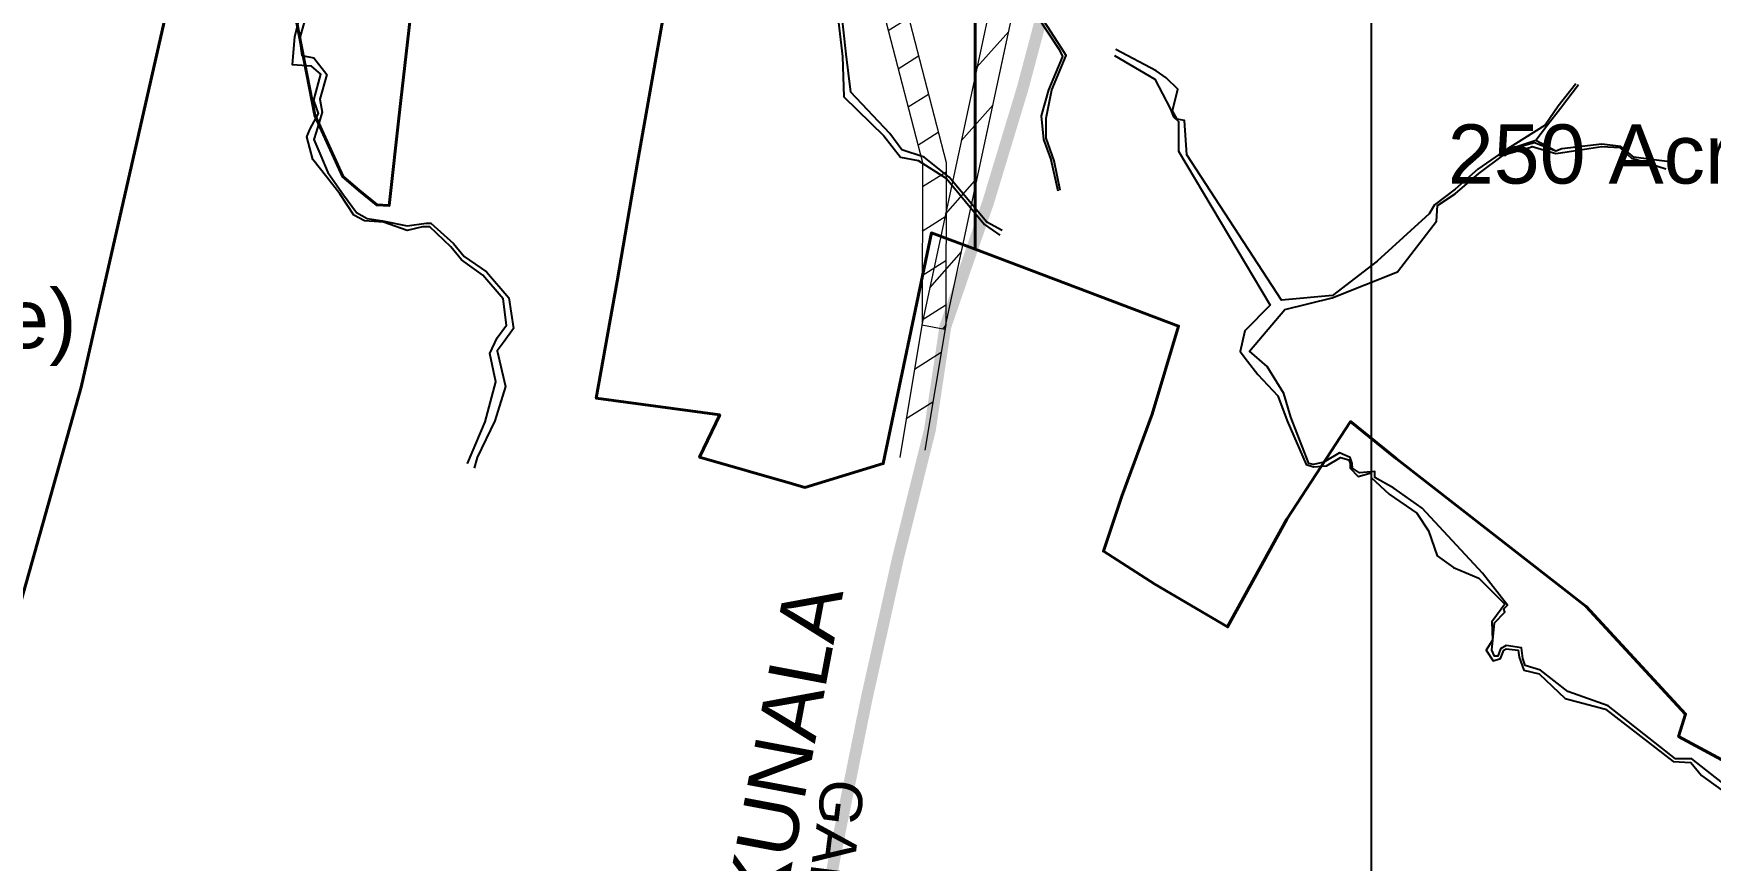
# Model space of a CAD drawing. Header units: metres. Extents: x 201400 to 215600, y 173235 to 1738400.
# Drawn here: x 206369 to 207787, y 1734777 to 1735476 of the extents above; entities that cross this region are included whole.
import ezdxf

# ---------------------------------------------------------------- set-up
doc = ezdxf.new("R2010")
doc.units = ezdxf.units.M
doc.linetypes.add('PHANTOM2', pattern=[1.25, 0.625, -0.125, 0.125, -0.125, 0.125, -0.125])
doc.layers.add('250Acres', color=7, linetype='Continuous', lineweight=25)
for name, color, linetype in [('GRID LINES', 250, 'Continuous'), ('VILLAGE BOUNDARY', 6, 'Continuous'), ('VILLAGE NAMES', 5, 'Continuous')]:
    doc.layers.add(name, color=color, linetype=linetype)
doc.layers.add('STREAM', color=7, linetype='Continuous', lineweight=0, true_color=0x3dcfff)
doc.styles.get("Standard").update_dxf_attribs({"font": 'arial.ttf', "height": 50})

msp = doc.modelspace()

# ---------------------------------------------------------------- hatches: boundary and pattern name
at = {"layer": 'STREAM'}
h = msp.add_hatch(dxfattribs=at)
h.set_pattern_fill('ANSI31', color=256, scale=250, angle=3.4425)
h.set_pattern_definition([(48.4424688, (97922.053, -41501.233), (-23.38406254, 20.7303671), [])])
h.paths.add_polyline_path([(207431.7, 1736684.6), (207119.9, 1735230), (207139.6, 1735226.6), (207451.4, 1736680.6)])
h = msp.add_hatch(dxfattribs=at)
h.set_pattern_fill('ANSI31', color=256, scale=10, angle=-12.8183)
h.set_pattern_definition([(32.1817, (199283.48, 1731503.185), (-16.91025, 26.87203), [])])
h.paths.add_polyline_path([(207122.6, 1735124.1), (207101.3, 1735118), (207120.2, 1735231.6), (207120.5, 1735367.5), (206997.8, 1735841.2), (207018, 1735841.2), (207140.5, 1735367.5), (207140.2, 1735230)])

# ---------------------------------------------------------------- linework, layer by layer
at = {"layer": '250Acres', "color": 5, "lineweight": 40, "flags": 128}
for points in [[(206902.9, 1735498.3), (206879.6, 1735367.4), (206862.4, 1735267.1), (206844.8, 1735168.1), (206949.2, 1735153.9), (206932.2, 1735118.1), (207010.8, 1735095.6), (207021, 1735092.7), (207087.4, 1735112.8), (207128.1, 1735307.9), (207165, 1735294), (207165, 1735864.5)], [(208203.2, 1735864.5), (207252, 1735864.5), (207165, 1735864.5), (207165, 1735294), (207337.1, 1735229.1), (207314.8, 1735154.6), (207289, 1735085.3), (207273.5, 1735038.6), (207317.1, 1735010.8), (207378.5, 1734974.7), (207428.5, 1735065.8), (207482.4, 1735148.3), (207521.1, 1735117.1), (207681.5, 1734992), (207765.6, 1734901), (207759.7, 1734882), (207847.1, 1734834.9)], [(206311.7, 1734830.2), (206409.4, 1735177.4), (206506.2, 1735604.4)], [(206582.4, 1735533.6), (206607, 1735407.5), (206630.6, 1735355.5), (206644.5, 1735343.8), (206659.2, 1735331.5), (206669.7, 1735331), (206678.5, 1735409.9), (206687.4, 1735488.8)]]:
    msp.add_lwpolyline(points, dxfattribs=at)
at = {"layer": 'GRID LINES', "color": 9, "linetype": 'Continuous'}
msp.add_line((207500, 1738300), (207500, 1730460), dxfattribs=at)
msp.add_line((207500, 1738300), (207500, 1730460), dxfattribs=at)
at = {"layer": 'STREAM', "color": 151, "linetype": 'Continuous', "ltscale": 50}
msp.add_lwpolyline([(207431.7, 1736684.6), (207119.9, 1735230), (207139.6, 1735226.6), (207451.4, 1736680.6)], dxfattribs=at)
at = {"layer": 'STREAM'}
for points in [[(207431.7, 1736684.6), (207431.7, 1736684.6), (207119.9, 1735230), (207139.6, 1735226.6), (207451.3, 1736680.7), (207451.3, 1736680.7), (207441.5, 1736682.6), (207431.7, 1736684.6)], [(206997.8, 1735841.2), (207120.5, 1735367.5), (207120.2, 1735231.6), (207101.3, 1735118)], [(207018, 1735841.2), (207140.5, 1735367.5), (207140.2, 1735230), (207122.6, 1735124.1)]]:
    msp.add_lwpolyline(points, dxfattribs=at)
for points, elevation in [([(207046, 1735517), (207053, 1735457), (207054, 1735423), (207087.9, 1735389.9), (207102, 1735372), (207117, 1735369), (207141, 1735354), (207173, 1735315), (207186, 1735306)], 308.1), ([(207188, 1735310), (207174.9, 1735317), (207143, 1735355), (207122, 1735372), (207103, 1735378), (207093, 1735392), (207060, 1735427), (207056, 1735459), (207050, 1735516)], 298.6), ([(206735.9, 1735113), (206751, 1735148), (206760, 1735182), (206754.9, 1735206), (206761, 1735219), (206768.9, 1735229.9), (206766, 1735252), (206749, 1735272), (206731, 1735285), (206722, 1735296), (206704, 1735313), (206698, 1735313), (206685, 1735310), (206665, 1735317), (206648.9, 1735318.1), (206640, 1735323), (206628, 1735341), (206617, 1735355), (206605.1, 1735369.9), (206600, 1735389), (206603, 1735396), (206610, 1735409), (206606, 1735420), (206612, 1735442), (206604, 1735449), (206588, 1735450), (206590, 1735474), (206597, 1735502)], 296.2), ([(206602, 1735501), (206594, 1735472), (206596, 1735458), (206606, 1735456), (206617.1, 1735441.9), (206611, 1735421), (206613, 1735410), (206608, 1735393), (206606, 1735387), (206612, 1735373), (206618, 1735359), (206631, 1735340), (206642.1, 1735325), (206651, 1735320), (206664, 1735318), (206685, 1735314), (206701, 1735316), (206705, 1735316), (206724, 1735299), (206733, 1735288), (206752, 1735275), (206771, 1735253), (206774.9, 1735227), (206767, 1735216.1), (206761, 1735208.1), (206768, 1735178), (206759.1, 1735149), (206744.1, 1735118), (206741.7, 1735109)], 301.6), ([(207217, 1735492), (207236.1, 1735462.9), (207239, 1735457), (207227, 1735429), (207221, 1735407), (207223, 1735386.9), (207229, 1735369.9), (207235, 1735343.5)], 312.9), ([(207237, 1735344), (207232, 1735368.9), (207225, 1735388), (207225, 1735405), (207230, 1735429), (207242, 1735458), (207238, 1735464), (207220, 1735492)], 296.8), ([(207752, 1735368), (207728, 1735371), (207722, 1735372), (207711, 1735381), (207695, 1735383), (207661.1, 1735379), (207656, 1735377), (207638, 1735384), (207612, 1735377), (207590.1, 1735361.9), (207571, 1735344.9), (207553.3, 1735331.5), (207549, 1735324), (207505, 1735284), (207467.1, 1735254.9), (207424, 1735251), (207344, 1735374), (207342.1, 1735403), (207335.9, 1735404), (207332, 1735411), (207336.3, 1735429.4), (207326.6, 1735439.1), (207318, 1735445), (207284, 1735463)], 308.8), ([(207752, 1735368), (207728, 1735371), (207722, 1735372), (207711, 1735381), (207695, 1735383), (207661.1, 1735379), (207656, 1735377), (207639, 1735386), (207612, 1735377), (207590.1, 1735361.9), (207571, 1735344.9), (207553.3, 1735331.5), (207549, 1735324), (207505, 1735284), (207467.1, 1735254.9), (207424, 1735251), (207344, 1735374), (207342.1, 1735403), (207335.9, 1735404), (207332, 1735411), (207336.3, 1735429.4), (207326.6, 1735439.1), (207318, 1735445), (207284, 1735463)], 308.8), ([(207283, 1735458), (207317, 1735438), (207329.9, 1735413), (207332.9, 1735406.1), (207336.9, 1735402), (207337, 1735377), (207414.5, 1735246.7), (207393, 1735225), (207389.1, 1735207.7), (207395.4, 1735199.3), (207404, 1735188), (207421, 1735170), (207429, 1735149), (207445, 1735112), (207451.1, 1735110), (207462, 1735111), (207474, 1735118), (207481, 1735116), (207482, 1735113), (207482, 1735109), (207489, 1735102), (207500, 1735105), (207500, 1735101.1), (207515, 1735087), (207538.4, 1735070.8), (207548.2, 1735056), (207555.8, 1735034.9), (207569.5, 1735024.9), (207591, 1735015.9), (207613, 1734994), (207609.9, 1734989.6), (207602, 1734979), (207602.4, 1734963.4), (207597, 1734955), (207603, 1734946), (207609.1, 1734948), (207612, 1734955), (207614, 1734956), (207624, 1734955), (207625, 1734949), (207629, 1734938), (207642, 1734935), (207664, 1734914), (207698, 1734905), (207755.1, 1734860.9), (207770, 1734860), (207779, 1734849), (207858.1, 1734792)], 305.2), ([(207672.9, 1735434), (207658, 1735415), (207647, 1735399), (207612, 1735377)], 301.5), ([(207675, 1735433), (207660, 1735413), (207649, 1735399), (207639, 1735386)], 301.4), ([(207859, 1734794), (207771, 1734863), (207757, 1734863), (207700.1, 1734907.9), (207666, 1734920), (207643, 1734938), (207630, 1734942), (207628, 1734948), (207627, 1734957), (207614, 1734958.9), (207609.1, 1734956), (207607, 1734950), (207604, 1734949.9), (207602, 1734955), (207604, 1734978), (207613, 1734987), (207612, 1734990), (207615, 1734993), (207594.1, 1735020), (207543, 1735075), (207519, 1735092), (207503, 1735101), (207503, 1735106), (207490, 1735105), (207484, 1735109), (207483.9, 1735113), (207482.1, 1735118), (207473, 1735121.9), (207459.9, 1735113.9), (207451, 1735112), (207447.1, 1735113), (207432, 1735152), (207426, 1735172), (207412, 1735195), (207397, 1735208), (207426.9, 1735243), (207467, 1735253), (207522, 1735275), (207555.1, 1735317.9), (207556, 1735331), (207571, 1735341), (207591, 1735358), (207612, 1735374), (207634, 1735380), (207636, 1735381), (207656, 1735375), (207662, 1735376), (207695, 1735381), (207710, 1735380), (207720, 1735371), (207727.1, 1735369), (207749, 1735362)], 291)]:
    msp.add_lwpolyline(points, dxfattribs=dict(at, elevation=elevation))
at = {"layer": 'STREAM', "linetype": 'Continuous', "lineweight": 25}
for points, elevation in [([(207046, 1735517), (207053, 1735457), (207054, 1735423), (207087.9, 1735389.9), (207102, 1735372), (207117, 1735369), (207141, 1735354), (207173, 1735315), (207186, 1735306)], 308.1), ([(207046, 1735517), (207053, 1735457), (207054, 1735423), (207087.9, 1735389.9), (207102, 1735372), (207117, 1735369), (207141, 1735354), (207173, 1735315), (207186, 1735306)], 308.1), ([(207188, 1735310), (207174.9, 1735317), (207143, 1735355), (207122, 1735372), (207103, 1735378), (207093, 1735392), (207060, 1735427), (207056, 1735459), (207050, 1735516)], 298.6), ([(207188, 1735310), (207174.9, 1735317), (207143, 1735355), (207122, 1735372), (207103, 1735378), (207093, 1735392), (207060, 1735427), (207056, 1735459), (207050, 1735516)], 298.6), ([(206735.9, 1735113), (206751, 1735148), (206760, 1735182), (206754.9, 1735206), (206761, 1735219), (206768.9, 1735229.9), (206766, 1735252), (206749, 1735272), (206731, 1735285), (206722, 1735296), (206704, 1735313), (206698, 1735313), (206685, 1735310), (206665, 1735317), (206648.9, 1735318.1), (206640, 1735323), (206628, 1735341), (206617, 1735355), (206605.1, 1735369.9), (206600, 1735389), (206603, 1735396), (206610, 1735409), (206606, 1735420), (206612, 1735442), (206604, 1735449), (206588, 1735450), (206590, 1735474), (206597, 1735502)], 296.2), ([(206735.9, 1735113), (206751, 1735148), (206760, 1735182), (206754.9, 1735206), (206761, 1735219), (206768.9, 1735229.9), (206766, 1735252), (206749, 1735272), (206731, 1735285), (206722, 1735296), (206704, 1735313), (206698, 1735313), (206685, 1735310), (206665, 1735317), (206648.9, 1735318.1), (206640, 1735323), (206628, 1735341), (206617, 1735355), (206605.1, 1735369.9), (206600, 1735389), (206603, 1735396), (206610, 1735409), (206606, 1735420), (206612, 1735442), (206604, 1735449), (206588, 1735450), (206590, 1735474), (206597, 1735502)], 296.2), ([(206602, 1735501), (206594, 1735472), (206596, 1735458), (206606, 1735456), (206617.1, 1735441.9), (206611, 1735421), (206613, 1735410), (206608, 1735393), (206606, 1735387), (206612, 1735373), (206618, 1735359), (206631, 1735340), (206642.1, 1735325), (206651, 1735320), (206664, 1735318), (206685, 1735314), (206701, 1735316), (206705, 1735316), (206724, 1735299), (206733, 1735288), (206752, 1735275), (206771, 1735253), (206774.9, 1735227), (206767, 1735216.1), (206761, 1735208.1), (206768, 1735178), (206759.1, 1735149), (206744.1, 1735118), (206741.7, 1735109)], 301.6), ([(206602, 1735501), (206594, 1735472), (206596, 1735458), (206606, 1735456), (206617.1, 1735441.9), (206611, 1735421), (206613, 1735410), (206608, 1735393), (206606, 1735387), (206612, 1735373), (206618, 1735359), (206631, 1735340), (206642.1, 1735325), (206651, 1735320), (206664, 1735318), (206685, 1735314), (206701, 1735316), (206705, 1735316), (206724, 1735299), (206733, 1735288), (206752, 1735275), (206771, 1735253), (206774.9, 1735227), (206767, 1735216.1), (206761, 1735208.1), (206768, 1735178), (206759.1, 1735149), (206744.1, 1735118), (206741.7, 1735109)], 301.6), ([(207217, 1735492), (207236.1, 1735462.9), (207239, 1735457), (207227, 1735429), (207221, 1735407), (207223, 1735386.9), (207229, 1735369.9), (207235, 1735343.5)], 312.9), ([(207217, 1735492), (207236.1, 1735462.9), (207239, 1735457), (207227, 1735429), (207221, 1735407), (207223, 1735386.9), (207229, 1735369.9), (207235, 1735343.5)], 312.9), ([(207237, 1735344), (207232, 1735368.9), (207225, 1735388), (207225, 1735405), (207230, 1735429), (207242, 1735458), (207238, 1735464), (207220, 1735492)], 296.8), ([(207237, 1735344), (207232, 1735368.9), (207225, 1735388), (207225, 1735405), (207230, 1735429), (207242, 1735458), (207238, 1735464), (207220, 1735492)], 296.8), ([(207752, 1735368), (207728, 1735371), (207722, 1735372), (207711, 1735381), (207695, 1735383), (207661.1, 1735379), (207656, 1735377), (207638, 1735384), (207612, 1735377), (207590.1, 1735361.9), (207571, 1735344.9), (207553.3, 1735331.5), (207549, 1735324), (207505, 1735284), (207467.1, 1735254.9), (207424, 1735251), (207344, 1735374), (207342.1, 1735403), (207335.9, 1735404), (207332, 1735411), (207336.3, 1735429.4), (207326.6, 1735439.1), (207318, 1735445), (207284, 1735463)], 308.8), ([(207752, 1735368), (207728, 1735371), (207722, 1735372), (207711, 1735381), (207695, 1735383), (207661.1, 1735379), (207656, 1735377), (207639, 1735386), (207612, 1735377), (207590.1, 1735361.9), (207571, 1735344.9), (207553.3, 1735331.5), (207549, 1735324), (207505, 1735284), (207467.1, 1735254.9), (207424, 1735251), (207344, 1735374), (207342.1, 1735403), (207335.9, 1735404), (207332, 1735411), (207336.3, 1735429.4), (207326.6, 1735439.1), (207318, 1735445), (207284, 1735463)], 308.8), ([(207752, 1735368), (207728, 1735371), (207722, 1735372), (207711, 1735381), (207695, 1735383), (207661.1, 1735379), (207656, 1735377), (207638, 1735384), (207612, 1735377), (207590.1, 1735361.9), (207571, 1735344.9), (207553.3, 1735331.5), (207549, 1735324), (207505, 1735284), (207467.1, 1735254.9), (207424, 1735251), (207344, 1735374), (207342.1, 1735403), (207335.9, 1735404), (207332, 1735411), (207336.3, 1735429.4), (207326.6, 1735439.1), (207318, 1735445), (207284, 1735463)], 308.8), ([(207752, 1735368), (207728, 1735371), (207722, 1735372), (207711, 1735381), (207695, 1735383), (207661.1, 1735379), (207656, 1735377), (207639, 1735386), (207612, 1735377), (207590.1, 1735361.9), (207571, 1735344.9), (207553.3, 1735331.5), (207549, 1735324), (207505, 1735284), (207467.1, 1735254.9), (207424, 1735251), (207344, 1735374), (207342.1, 1735403), (207335.9, 1735404), (207332, 1735411), (207336.3, 1735429.4), (207326.6, 1735439.1), (207318, 1735445), (207284, 1735463)], 308.8), ([(207283, 1735458), (207317, 1735438), (207329.9, 1735413), (207332.9, 1735406.1), (207336.9, 1735402), (207337, 1735377), (207414.5, 1735246.7), (207393, 1735225), (207389.1, 1735207.7), (207395.4, 1735199.3), (207404, 1735188), (207421, 1735170), (207429, 1735149), (207445, 1735112), (207451.1, 1735110), (207462, 1735111), (207474, 1735118), (207481, 1735116), (207482, 1735113), (207482, 1735109), (207489, 1735102), (207500, 1735105), (207500, 1735101.1), (207515, 1735087), (207538.4, 1735070.8), (207548.2, 1735056), (207555.8, 1735034.9), (207569.5, 1735024.9), (207591, 1735015.9), (207613, 1734994), (207609.9, 1734989.6), (207602, 1734979), (207602.4, 1734963.4), (207597, 1734955), (207603, 1734946), (207609.1, 1734948), (207612, 1734955), (207614, 1734956), (207624, 1734955), (207625, 1734949), (207629, 1734938), (207642, 1734935), (207664, 1734914), (207698, 1734905), (207755.1, 1734860.9), (207770, 1734860), (207779, 1734849), (207858.1, 1734792)], 305.2), ([(207283, 1735458), (207317, 1735438), (207329.9, 1735413), (207332.9, 1735406.1), (207336.9, 1735402), (207337, 1735377), (207414.5, 1735246.7), (207393, 1735225), (207389.1, 1735207.7), (207395.4, 1735199.3), (207404, 1735188), (207421, 1735170), (207429, 1735149), (207445, 1735112), (207451.1, 1735110), (207462, 1735111), (207474, 1735118), (207481, 1735116), (207482, 1735113), (207482, 1735109), (207489, 1735102), (207500, 1735105), (207500, 1735101.1), (207515, 1735087), (207538.4, 1735070.8), (207548.2, 1735056), (207555.8, 1735034.9), (207569.5, 1735024.9), (207591, 1735015.9), (207613, 1734994), (207609.9, 1734989.6), (207602, 1734979), (207602.4, 1734963.4), (207597, 1734955), (207603, 1734946), (207609.1, 1734948), (207612, 1734955), (207614, 1734956), (207624, 1734955), (207625, 1734949), (207629, 1734938), (207642, 1734935), (207664, 1734914), (207698, 1734905), (207755.1, 1734860.9), (207770, 1734860), (207779, 1734849), (207858.1, 1734792)], 305.2), ([(207672.9, 1735434), (207658, 1735415), (207647, 1735399), (207612, 1735377)], 301.5), ([(207672.9, 1735434), (207658, 1735415), (207647, 1735399), (207612, 1735377)], 301.5), ([(207675, 1735433), (207660, 1735413), (207649, 1735399), (207639, 1735386)], 301.4), ([(207675, 1735433), (207660, 1735413), (207649, 1735399), (207639, 1735386)], 301.4), ([(207859, 1734794), (207771, 1734863), (207757, 1734863), (207700.1, 1734907.9), (207666, 1734920), (207643, 1734938), (207630, 1734942), (207628, 1734948), (207627, 1734957), (207614, 1734958.9), (207609.1, 1734956), (207607, 1734950), (207604, 1734949.9), (207602, 1734955), (207604, 1734978), (207613, 1734987), (207612, 1734990), (207615, 1734993), (207594.1, 1735020), (207543, 1735075), (207519, 1735092), (207503, 1735101), (207503, 1735106), (207490, 1735105), (207484, 1735109), (207483.9, 1735113), (207482.1, 1735118), (207473, 1735121.9), (207459.9, 1735113.9), (207451, 1735112), (207447.1, 1735113), (207432, 1735152), (207426, 1735172), (207412, 1735195), (207397, 1735208), (207426.9, 1735243), (207467, 1735253), (207522, 1735275), (207555.1, 1735317.9), (207556, 1735331), (207571, 1735341), (207591, 1735358), (207612, 1735374), (207634, 1735380), (207636, 1735381), (207656, 1735375), (207662, 1735376), (207695, 1735381), (207710, 1735380), (207720, 1735371), (207727.1, 1735369), (207749, 1735362)], 291), ([(207859, 1734794), (207771, 1734863), (207757, 1734863), (207700.1, 1734907.9), (207666, 1734920), (207643, 1734938), (207630, 1734942), (207628, 1734948), (207627, 1734957), (207614, 1734958.9), (207609.1, 1734956), (207607, 1734950), (207604, 1734949.9), (207602, 1734955), (207604, 1734978), (207613, 1734987), (207612, 1734990), (207615, 1734993), (207594.1, 1735020), (207543, 1735075), (207519, 1735092), (207503, 1735101), (207503, 1735106), (207490, 1735105), (207484, 1735109), (207483.9, 1735113), (207482.1, 1735118), (207473, 1735121.9), (207459.9, 1735113.9), (207451, 1735112), (207447.1, 1735113), (207432, 1735152), (207426, 1735172), (207412, 1735195), (207397, 1735208), (207426.9, 1735243), (207467, 1735253), (207522, 1735275), (207555.1, 1735317.9), (207556, 1735331), (207571, 1735341), (207591, 1735358), (207612, 1735374), (207634, 1735380), (207636, 1735381), (207656, 1735375), (207662, 1735376), (207695, 1735381), (207710, 1735380), (207720, 1735371), (207727.1, 1735369), (207749, 1735362)], 291)]:
    msp.add_lwpolyline(points, dxfattribs=dict(at, elevation=elevation))
at = {"layer": 'VILLAGE BOUNDARY', "linetype": 'PHANTOM2', "ltscale": 50, "const_width": 10}
msp.add_lwpolyline([(207030.9, 1734692.2), (207046.5, 1734781), (207073.2, 1734913.3), (207099.7, 1735032.2), (207126.8, 1735141), (207139.9, 1735228.6), (207176.1, 1735333.8), (207205.4, 1735430.7), (207226.4, 1735509.8), (207273.9, 1735671.7), (207319.6, 1735841.1), (207382.5, 1735966.4), (207447.7, 1736165), (207493.6, 1736306.7), (207505.4, 1736418.7), (207517, 1736521), (207524.6, 1736603.6), (207540.7, 1736722.6), (207584.9, 1736950.7), (207599.6, 1737064.4), (207610.6, 1737283.7), (207585.2, 1737366.3)], dxfattribs=at)

# ---------------------------------------------------------------- texts
at = {"layer": '250Acres', "linetype": 'Continuous', "lineweight": 40, "ltscale": 50}
for s, p in [('250 Acre (257 Acre)', (207564.6, 1735349.6)), ('251 Acre (258 Acre)', (205780.5, 1735210.3))]:
    msp.add_text(s, height=50, dxfattribs=at).set_placement(p)
at = {"layer": 'VILLAGE NAMES'}
msp.add_text('SEKUNALA', height=49.69, rotation=79.3609, dxfattribs=at).set_placement((206985.4, 1734640.5))
msp.add_text('SEKUNALA', height=49.69, rotation=79.3609, dxfattribs=at).set_placement((206985.4, 1734640.5))
at = {"layer": 'VILLAGE NAMES', "linetype": 'Continuous'}
msp.add_text('GANI', height=36, rotation=262.7167, dxfattribs=at).set_placement((207036.2, 1734847.6))
msp.add_text('GANI', height=36, rotation=262.7167, dxfattribs=at).set_placement((207036.2, 1734847.6))

doc.saveas('drawing.dxf')
